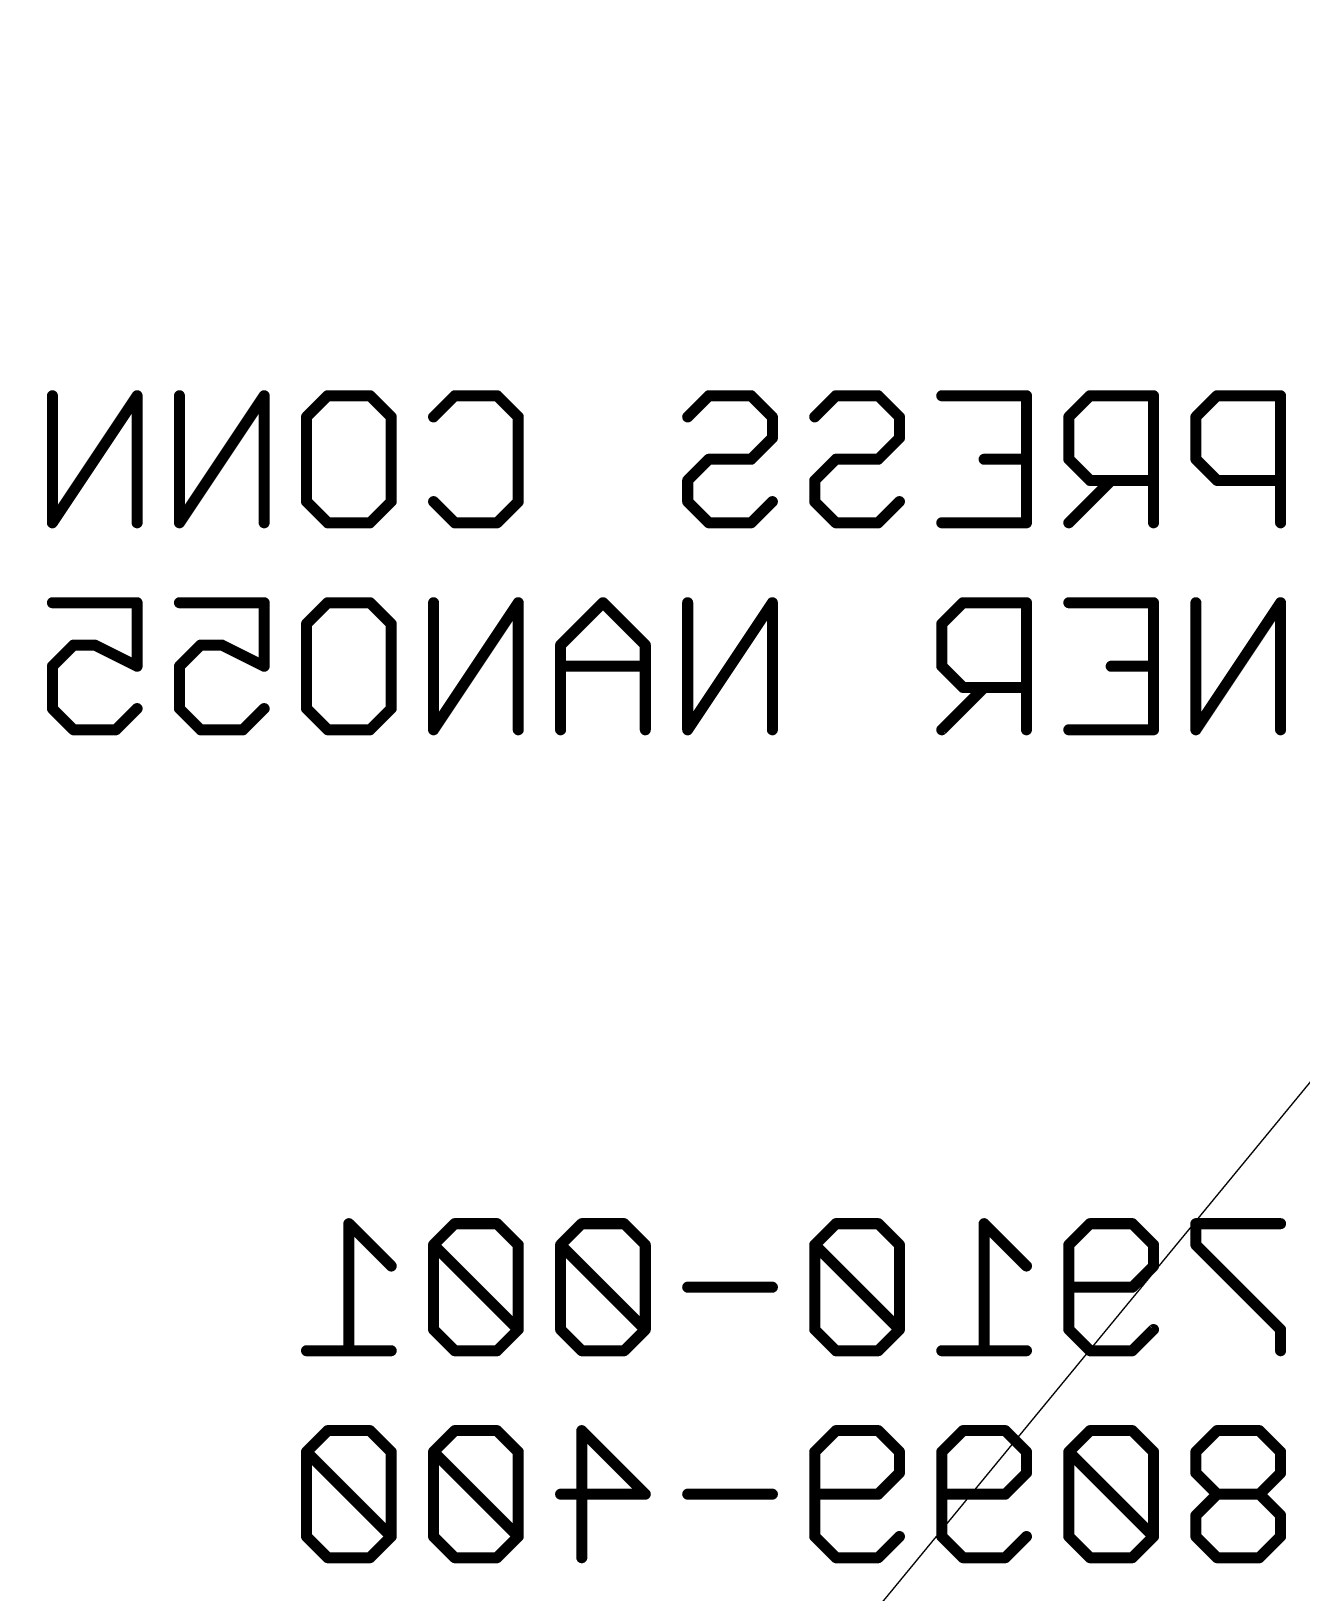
# Model space of a CAD drawing. Extents: x 0 to 90.2, y 0 to 95.9.
# Drawn here: x 45.83 to 57.52, y 54.34 to 68.71 of the extents above; entities that cross this region are included whole.
import ezdxf

# ---------------------------------------------------------------- set-up
doc = ezdxf.new("R2010")
doc.units = 0
doc.layers.add('19', color=53, linetype='CONTINUOUS')
doc.layers.add('22', color=253, linetype='CONTINUOUS')

msp = doc.modelspace()

# ---------------------------------------------------------------- linework, layer by layer
at = {"layer": '19'}
msp.add_line((27.305, 22.225), (77.47, 83.185), dxfattribs=at)
at = {"layer": '22', "const_width": 0.1016}
for points in [[(46.8008, 65.3552), (46.0212, 64.1858)], [(46.0212, 64.1858), (46.0212, 65.3552)], [(46.8008, 64.1858), (46.8008, 65.3552)], [(47.9702, 65.3552), (47.1906, 64.1858)], [(47.1906, 64.1858), (47.1906, 65.3552)], [(47.9702, 64.1858), (47.9702, 65.3552)], [(48.36, 65.1603), (48.5549, 65.3552)], [(48.5549, 65.3552), (48.9447, 65.3552)], [(48.9447, 65.3552), (49.1396, 65.1603)], [(49.5294, 65.1603), (49.7243, 65.3552)], [(49.7243, 65.3552), (50.1141, 65.3552)], [(50.1141, 65.3552), (50.309, 65.1603)], [(51.8682, 65.1603), (52.0631, 65.3552)], [(52.0631, 65.3552), (52.4529, 65.3552)], [(52.4529, 65.3552), (52.6478, 65.1603)], [(53.0376, 65.1603), (53.2325, 65.3552)], [(53.2325, 65.3552), (53.6223, 65.3552)], [(53.6223, 65.3552), (53.8172, 65.1603)], [(54.207, 65.3552), (54.9866, 65.3552)], [(54.9866, 65.3552), (54.9866, 64.1858)], [(55.5713, 65.3552), (55.3764, 65.1603)], [(56.156, 65.3552), (55.5713, 65.3552)], [(56.156, 64.1858), (56.156, 65.3552)], [(56.7407, 65.3552), (56.5458, 65.1603)], [(57.3254, 65.3552), (56.7407, 65.3552)], [(57.3254, 64.1858), (57.3254, 65.3552)], [(48.36, 64.3807), (48.36, 65.1603)], [(49.1396, 65.1603), (49.1396, 64.3807)], [(50.309, 65.1603), (50.309, 64.3807)], [(52.6478, 65.1603), (52.6478, 64.9654)], [(53.8172, 65.1603), (53.8172, 64.9654)], [(55.3764, 65.1603), (55.3764, 64.7705)], [(56.5458, 65.1603), (56.5458, 64.7705)], [(52.6478, 64.9654), (52.4529, 64.7705)], [(53.8172, 64.9654), (53.6223, 64.7705)], [(52.0631, 64.7705), (51.8682, 64.5756)], [(52.4529, 64.7705), (52.0631, 64.7705)], [(53.2325, 64.7705), (53.0376, 64.5756)], [(53.6223, 64.7705), (53.2325, 64.7705)], [(54.9866, 64.7705), (54.5968, 64.7705)], [(55.3764, 64.7705), (55.5713, 64.5756)], [(56.5458, 64.7705), (56.7407, 64.5756)], [(51.8682, 64.5756), (51.8682, 64.3807)], [(53.0376, 64.5756), (53.0376, 64.3807)], [(55.7662, 64.5756), (55.3764, 64.1858)], [(55.5713, 64.5756), (56.156, 64.5756)], [(56.7407, 64.5756), (57.3254, 64.5756)], [(48.5549, 64.1858), (48.36, 64.3807)], [(49.1396, 64.3807), (48.9447, 64.1858)], [(49.7243, 64.1858), (49.5294, 64.3807)], [(50.309, 64.3807), (50.1141, 64.1858)], [(51.8682, 64.3807), (52.0631, 64.1858)], [(52.4529, 64.1858), (52.6478, 64.3807)], [(53.0376, 64.3807), (53.2325, 64.1858)], [(53.6223, 64.1858), (53.8172, 64.3807)], [(48.9447, 64.1858), (48.5549, 64.1858)], [(50.1141, 64.1858), (49.7243, 64.1858)], [(52.0631, 64.1858), (52.4529, 64.1858)], [(53.2325, 64.1858), (53.6223, 64.1858)], [(54.9866, 64.1858), (54.207, 64.1858)], [(46.0212, 63.4502), (46.8008, 63.4502)], [(46.8008, 63.4502), (46.8008, 62.8655)], [(47.1906, 63.4502), (47.9702, 63.4502)], [(47.9702, 63.4502), (47.9702, 62.8655)], [(48.36, 63.2553), (48.5549, 63.4502)], [(48.5549, 63.4502), (48.9447, 63.4502)], [(48.9447, 63.4502), (49.1396, 63.2553)], [(50.309, 63.4502), (49.5294, 62.2808)], [(49.5294, 62.2808), (49.5294, 63.4502)], [(50.309, 62.2808), (50.309, 63.4502)], [(51.0886, 63.4502), (50.6988, 63.0604)], [(51.4784, 63.0604), (51.0886, 63.4502)], [(52.6478, 63.4502), (51.8682, 62.2808)], [(51.8682, 62.2808), (51.8682, 63.4502)], [(52.6478, 62.2808), (52.6478, 63.4502)], [(54.4019, 63.4502), (54.207, 63.2553)], [(54.9866, 63.4502), (54.4019, 63.4502)], [(54.9866, 62.2808), (54.9866, 63.4502)], [(55.3764, 63.4502), (56.156, 63.4502)], [(56.156, 63.4502), (56.156, 62.2808)], [(57.3254, 63.4502), (56.5458, 62.2808)], [(56.5458, 62.2808), (56.5458, 63.4502)], [(57.3254, 62.2808), (57.3254, 63.4502)], [(48.36, 62.4757), (48.36, 63.2553)], [(49.1396, 63.2553), (49.1396, 62.4757)], [(54.207, 63.2553), (54.207, 62.8655)], [(46.2161, 63.0604), (46.0212, 62.8655)], [(46.411, 63.0604), (46.2161, 63.0604)], [(46.8008, 62.8655), (46.411, 63.0604)], [(47.3855, 63.0604), (47.1906, 62.8655)], [(47.5804, 63.0604), (47.3855, 63.0604)], [(47.9702, 62.8655), (47.5804, 63.0604)], [(50.6988, 63.0604), (50.6988, 62.2808)], [(51.4784, 62.2808), (51.4784, 63.0604)], [(46.0212, 62.8655), (46.0212, 62.4757)], [(47.1906, 62.8655), (47.1906, 62.4757)], [(51.4784, 62.8655), (50.6988, 62.8655)], [(54.207, 62.8655), (54.4019, 62.6706)], [(56.156, 62.8655), (55.7662, 62.8655)], [(54.5968, 62.6706), (54.207, 62.2808)], [(54.4019, 62.6706), (54.9866, 62.6706)], [(46.0212, 62.4757), (46.2161, 62.2808)], [(46.6059, 62.2808), (46.8008, 62.4757)], [(47.1906, 62.4757), (47.3855, 62.2808)], [(47.7753, 62.2808), (47.9702, 62.4757)], [(48.5549, 62.2808), (48.36, 62.4757)], [(49.1396, 62.4757), (48.9447, 62.2808)], [(46.2161, 62.2808), (46.6059, 62.2808)], [(47.3855, 62.2808), (47.7753, 62.2808)], [(48.9447, 62.2808), (48.5549, 62.2808)], [(56.156, 62.2808), (55.3764, 62.2808)], [(49.1396, 57.3454), (48.7498, 57.7352)], [(48.7498, 57.7352), (48.7498, 56.5658)], [(49.7243, 57.7352), (49.5294, 57.5403)], [(50.1141, 57.7352), (49.7243, 57.7352)], [(50.309, 57.5403), (50.1141, 57.7352)], [(50.8937, 57.7352), (50.6988, 57.5403)], [(51.2835, 57.7352), (50.8937, 57.7352)], [(51.4784, 57.5403), (51.2835, 57.7352)], [(53.2325, 57.7352), (53.0376, 57.5403)], [(53.6223, 57.7352), (53.2325, 57.7352)], [(53.8172, 57.5403), (53.6223, 57.7352)], [(54.9866, 57.3454), (54.5968, 57.7352)], [(54.5968, 57.7352), (54.5968, 56.5658)], [(55.3764, 57.5403), (55.5713, 57.7352)], [(55.5713, 57.7352), (55.9611, 57.7352)], [(55.9611, 57.7352), (56.156, 57.5403)], [(57.3254, 57.7352), (56.5458, 57.7352)], [(56.5458, 57.7352), (56.5458, 57.5403)], [(49.5294, 57.5403), (49.5294, 56.7607)], [(50.309, 56.7607), (49.5294, 57.5403)], [(50.309, 56.7607), (50.309, 57.5403)], [(50.6988, 57.5403), (50.6988, 56.7607)], [(51.4784, 56.7607), (50.6988, 57.5403)], [(51.4784, 56.7607), (51.4784, 57.5403)], [(53.0376, 57.5403), (53.0376, 56.7607)], [(53.8172, 56.7607), (53.0376, 57.5403)], [(53.8172, 56.7607), (53.8172, 57.5403)], [(55.3764, 56.7607), (55.3764, 57.5403)], [(56.156, 57.5403), (56.156, 57.3454)], [(56.5458, 57.5403), (57.3254, 56.7607)], [(56.156, 57.3454), (55.9611, 57.1505)], [(52.6478, 57.1505), (51.8682, 57.1505)], [(55.9611, 57.1505), (55.3764, 57.1505)], [(49.5294, 56.7607), (49.7243, 56.5658)], [(50.1141, 56.5658), (50.309, 56.7607)], [(50.6988, 56.7607), (50.8937, 56.5658)], [(51.2835, 56.5658), (51.4784, 56.7607)], [(53.0376, 56.7607), (53.2325, 56.5658)], [(53.6223, 56.5658), (53.8172, 56.7607)], [(55.5713, 56.5658), (55.3764, 56.7607)], [(56.156, 56.7607), (55.9611, 56.5658)], [(57.3254, 56.7607), (57.3254, 56.5658)], [(49.1396, 56.5658), (48.36, 56.5658)], [(49.7243, 56.5658), (50.1141, 56.5658)], [(50.8937, 56.5658), (51.2835, 56.5658)], [(53.2325, 56.5658), (53.6223, 56.5658)], [(54.9866, 56.5658), (54.207, 56.5658)], [(55.9611, 56.5658), (55.5713, 56.5658)], [(48.5549, 55.8302), (48.36, 55.6353)], [(48.9447, 55.8302), (48.5549, 55.8302)], [(49.1396, 55.6353), (48.9447, 55.8302)], [(49.7243, 55.8302), (49.5294, 55.6353)], [(50.1141, 55.8302), (49.7243, 55.8302)], [(50.309, 55.6353), (50.1141, 55.8302)], [(50.8937, 54.6608), (50.8937, 55.8302)], [(50.8937, 55.8302), (51.4784, 55.2455)], [(53.0376, 55.6353), (53.2325, 55.8302)], [(53.2325, 55.8302), (53.6223, 55.8302)], [(53.6223, 55.8302), (53.8172, 55.6353)], [(54.207, 55.6353), (54.4019, 55.8302)], [(54.4019, 55.8302), (54.7917, 55.8302)], [(54.7917, 55.8302), (54.9866, 55.6353)], [(55.5713, 55.8302), (55.3764, 55.6353)], [(55.9611, 55.8302), (55.5713, 55.8302)], [(56.156, 55.6353), (55.9611, 55.8302)], [(56.7407, 55.8302), (56.5458, 55.6353)], [(57.1305, 55.8302), (56.7407, 55.8302)], [(57.3254, 55.6353), (57.1305, 55.8302)], [(48.36, 55.6353), (48.36, 54.8557)], [(49.1396, 54.8557), (48.36, 55.6353)], [(49.1396, 54.8557), (49.1396, 55.6353)], [(49.5294, 55.6353), (49.5294, 54.8557)], [(50.309, 54.8557), (49.5294, 55.6353)], [(50.309, 54.8557), (50.309, 55.6353)], [(53.0376, 54.8557), (53.0376, 55.6353)], [(53.8172, 55.6353), (53.8172, 55.4404)], [(54.207, 54.8557), (54.207, 55.6353)], [(54.9866, 55.6353), (54.9866, 55.4404)], [(55.3764, 55.6353), (55.3764, 54.8557)], [(56.156, 54.8557), (55.3764, 55.6353)], [(56.156, 54.8557), (56.156, 55.6353)], [(56.5458, 55.6353), (56.5458, 55.4404)], [(57.3254, 55.4404), (57.3254, 55.6353)], [(53.8172, 55.4404), (53.6223, 55.2455)], [(54.9866, 55.4404), (54.7917, 55.2455)], [(56.5458, 55.4404), (56.7407, 55.2455)], [(57.1305, 55.2455), (57.3254, 55.4404)], [(51.4784, 55.2455), (50.6988, 55.2455)], [(52.6478, 55.2455), (51.8682, 55.2455)], [(53.6223, 55.2455), (53.0376, 55.2455)], [(54.7917, 55.2455), (54.207, 55.2455)], [(56.7407, 55.2455), (56.5458, 55.0506)], [(57.1305, 55.2455), (56.7407, 55.2455)], [(57.3254, 55.0506), (57.1305, 55.2455)], [(56.5458, 55.0506), (56.5458, 54.8557)], [(57.3254, 54.8557), (57.3254, 55.0506)], [(48.36, 54.8557), (48.5549, 54.6608)], [(48.9447, 54.6608), (49.1396, 54.8557)], [(49.5294, 54.8557), (49.7243, 54.6608)], [(50.1141, 54.6608), (50.309, 54.8557)], [(53.2325, 54.6608), (53.0376, 54.8557)], [(53.8172, 54.8557), (53.6223, 54.6608)], [(54.4019, 54.6608), (54.207, 54.8557)], [(54.9866, 54.8557), (54.7917, 54.6608)], [(55.3764, 54.8557), (55.5713, 54.6608)], [(55.9611, 54.6608), (56.156, 54.8557)], [(56.5458, 54.8557), (56.7407, 54.6608)], [(57.1305, 54.6608), (57.3254, 54.8557)], [(48.5549, 54.6608), (48.9447, 54.6608)], [(49.7243, 54.6608), (50.1141, 54.6608)], [(53.6223, 54.6608), (53.2325, 54.6608)], [(54.7917, 54.6608), (54.4019, 54.6608)], [(55.5713, 54.6608), (55.9611, 54.6608)], [(56.7407, 54.6608), (57.1305, 54.6608)]]:
    msp.add_lwpolyline(points, dxfattribs=at)
at = {"layer": '22', "const_width": 0.0508}
for points in [[(46.0466, 65.3552, 1), (45.9958, 65.3552)], [(46.8262, 65.3552, 1), (46.7754, 65.3552)], [(46.822, 65.3411, 1), (46.7797, 65.3693)], [(47.216, 65.3552, 1), (47.1652, 65.3552)], [(47.9956, 65.3552, 1), (47.9448, 65.3552)], [(47.9914, 65.3411, 1), (47.9491, 65.3693)], [(48.5549, 65.3806, 1), (48.5549, 65.3298)], [(48.5729, 65.3372, 1), (48.537, 65.3732)], [(48.9627, 65.3732, 1), (48.9268, 65.3372)], [(48.9447, 65.3298, 1), (48.9447, 65.3806)], [(49.7243, 65.3806, 1), (49.7243, 65.3298)], [(49.7423, 65.3372, 1), (49.7064, 65.3732)], [(50.1321, 65.3732, 1), (50.0962, 65.3372)], [(50.1141, 65.3298, 1), (50.1141, 65.3806)], [(52.0631, 65.3806, 1), (52.0631, 65.3298)], [(52.0811, 65.3372, 1), (52.0452, 65.3732)], [(52.4709, 65.3732, 1), (52.435, 65.3372)], [(52.4529, 65.3298, 1), (52.4529, 65.3806)], [(53.2325, 65.3806, 1), (53.2325, 65.3298)], [(53.2505, 65.3372, 1), (53.2146, 65.3732)], [(53.6403, 65.3732, 1), (53.6044, 65.3372)], [(53.6223, 65.3298, 1), (53.6223, 65.3806)], [(54.207, 65.3806, 1), (54.207, 65.3298)], [(55.012, 65.3552, 1), (54.9612, 65.3552)], [(54.9866, 65.3298, 1), (54.9866, 65.3806)], [(55.5713, 65.3806, 1), (55.5713, 65.3298)], [(55.5893, 65.3372, 1), (55.5534, 65.3732)], [(56.1814, 65.3552, 1), (56.1306, 65.3552)], [(56.156, 65.3298, 1), (56.156, 65.3806)], [(56.7407, 65.3806, 1), (56.7407, 65.3298)], [(56.7587, 65.3372, 1), (56.7228, 65.3732)], [(57.3508, 65.3552, 1), (57.3, 65.3552)], [(57.3254, 65.3298, 1), (57.3254, 65.3806)], [(48.3854, 65.1603, 1), (48.3346, 65.1603)], [(48.3421, 65.1783, 1), (48.378, 65.1423)], [(49.165, 65.1603, 1), (49.1142, 65.1603)], [(49.1217, 65.1423, 1), (49.1576, 65.1783)], [(49.5115, 65.1783, 1), (49.5474, 65.1423)], [(50.3344, 65.1603, 1), (50.2836, 65.1603)], [(50.2911, 65.1423, 1), (50.327, 65.1783)], [(51.8503, 65.1783, 1), (51.8862, 65.1423)], [(52.6732, 65.1603, 1), (52.6224, 65.1603)], [(52.6299, 65.1423, 1), (52.6658, 65.1783)], [(53.0197, 65.1783, 1), (53.0556, 65.1423)], [(53.8426, 65.1603, 1), (53.7918, 65.1603)], [(53.7993, 65.1423, 1), (53.8352, 65.1783)], [(55.4018, 65.1603, 1), (55.351, 65.1603)], [(55.3585, 65.1783, 1), (55.3944, 65.1423)], [(56.5712, 65.1603, 1), (56.5204, 65.1603)], [(56.5279, 65.1783, 1), (56.5638, 65.1423)], [(52.6224, 64.9654, 1), (52.6732, 64.9654)], [(52.6658, 64.9474, 1), (52.6299, 64.9834)], [(53.7918, 64.9654, 1), (53.8426, 64.9654)], [(53.8352, 64.9474, 1), (53.7993, 64.9834)], [(52.0631, 64.7959, 1), (52.0631, 64.7451)], [(52.0811, 64.7525, 1), (52.0452, 64.7885)], [(52.4529, 64.7451, 1), (52.4529, 64.7959)], [(53.2325, 64.7959, 1), (53.2325, 64.7451)], [(53.2505, 64.7525, 1), (53.2146, 64.7885)], [(53.6223, 64.7451, 1), (53.6223, 64.7959)], [(54.5968, 64.7959, 1), (54.5968, 64.7451)], [(54.9866, 64.7451, 1), (54.9866, 64.7959)], [(55.3944, 64.7885, 1), (55.3585, 64.7525)], [(56.5638, 64.7885, 1), (56.5279, 64.7525)], [(52.435, 64.7885, 1), (52.4709, 64.7525)], [(53.6044, 64.7885, 1), (53.6403, 64.7525)], [(55.351, 64.7705, 1), (55.4018, 64.7705)], [(56.5204, 64.7705, 1), (56.5712, 64.7705)], [(51.8936, 64.5756, 1), (51.8428, 64.5756)], [(51.8503, 64.5936, 1), (51.8862, 64.5576)], [(53.063, 64.5756, 1), (53.0122, 64.5756)], [(53.0197, 64.5936, 1), (53.0556, 64.5576)], [(55.5713, 64.601, 1), (55.5713, 64.5502)], [(55.5534, 64.5576, 1), (55.5893, 64.5936)], [(55.7842, 64.5576, 1), (55.7483, 64.5936)], [(56.156, 64.5502, 1), (56.156, 64.601)], [(56.7407, 64.601, 1), (56.7407, 64.5502)], [(56.7228, 64.5576, 1), (56.7587, 64.5936)], [(57.3254, 64.5502, 1), (57.3254, 64.601)], [(48.378, 64.3987, 1), (48.3421, 64.3627)], [(48.3346, 64.3807, 1), (48.3854, 64.3807)], [(49.1142, 64.3807, 1), (49.165, 64.3807)], [(49.1576, 64.3627, 1), (49.1217, 64.3987)], [(49.5474, 64.3987, 1), (49.5115, 64.3627)], [(50.2836, 64.3807, 1), (50.3344, 64.3807)], [(50.327, 64.3627, 1), (50.2911, 64.3987)], [(51.8862, 64.3987, 1), (51.8503, 64.3627)], [(51.8428, 64.3807, 1), (51.8936, 64.3807)], [(52.6658, 64.3627, 1), (52.6299, 64.3987)], [(53.0556, 64.3987, 1), (53.0197, 64.3627)], [(53.0122, 64.3807, 1), (53.063, 64.3807)], [(53.8352, 64.3627, 1), (53.7993, 64.3987)], [(46.0001, 64.1999, 1), (46.0424, 64.1717)], [(45.9958, 64.1858, 1), (46.0466, 64.1858)], [(46.7754, 64.1858, 1), (46.8262, 64.1858)], [(47.1695, 64.1999, 1), (47.2118, 64.1717)], [(47.1652, 64.1858, 1), (47.216, 64.1858)], [(47.9448, 64.1858, 1), (47.9956, 64.1858)], [(48.5549, 64.2112, 1), (48.5549, 64.1604)], [(48.537, 64.1678, 1), (48.5729, 64.2038)], [(48.9268, 64.2038, 1), (48.9627, 64.1678)], [(48.9447, 64.1604, 1), (48.9447, 64.2112)], [(49.7243, 64.2112, 1), (49.7243, 64.1604)], [(49.7064, 64.1678, 1), (49.7423, 64.2038)], [(50.0962, 64.2038, 1), (50.1321, 64.1678)], [(50.1141, 64.1604, 1), (50.1141, 64.2112)], [(52.0631, 64.2112, 1), (52.0631, 64.1604)], [(52.0452, 64.1678, 1), (52.0811, 64.2038)], [(52.435, 64.2038, 1), (52.4709, 64.1678)], [(52.4529, 64.1604, 1), (52.4529, 64.2112)], [(53.2325, 64.2112, 1), (53.2325, 64.1604)], [(53.2146, 64.1678, 1), (53.2505, 64.2038)], [(53.6044, 64.2038, 1), (53.6403, 64.1678)], [(53.6223, 64.1604, 1), (53.6223, 64.2112)], [(54.207, 64.2112, 1), (54.207, 64.1604)], [(54.9612, 64.1858, 1), (55.012, 64.1858)], [(54.9866, 64.1604, 1), (54.9866, 64.2112)], [(55.3585, 64.2038, 1), (55.3944, 64.1678)], [(56.1306, 64.1858, 1), (56.1814, 64.1858)], [(57.3, 64.1858, 1), (57.3508, 64.1858)], [(46.0212, 63.4756, 1), (46.0212, 63.4248)], [(46.8262, 63.4502, 1), (46.7754, 63.4502)], [(46.8008, 63.4248, 1), (46.8008, 63.4756)], [(47.1906, 63.4756, 1), (47.1906, 63.4248)], [(47.9956, 63.4502, 1), (47.9448, 63.4502)], [(47.9702, 63.4248, 1), (47.9702, 63.4756)], [(48.5549, 63.4756, 1), (48.5549, 63.4248)], [(48.5729, 63.4322, 1), (48.537, 63.4682)], [(48.9627, 63.4682, 1), (48.9268, 63.4322)], [(48.9447, 63.4248, 1), (48.9447, 63.4756)], [(49.5548, 63.4502, 1), (49.504, 63.4502)], [(50.3344, 63.4502, 1), (50.2836, 63.4502)], [(50.3302, 63.4361, 1), (50.2879, 63.4643)], [(51.1066, 63.4682, 1), (51.0707, 63.4322)], [(51.1066, 63.4322, 1), (51.0707, 63.4682)], [(51.8936, 63.4502, 1), (51.8428, 63.4502)], [(52.6732, 63.4502, 1), (52.6224, 63.4502)], [(52.669, 63.4361, 1), (52.6267, 63.4643)], [(54.4019, 63.4756, 1), (54.4019, 63.4248)], [(54.4199, 63.4322, 1), (54.384, 63.4682)], [(55.012, 63.4502, 1), (54.9612, 63.4502)], [(54.9866, 63.4248, 1), (54.9866, 63.4756)], [(55.3764, 63.4756, 1), (55.3764, 63.4248)], [(56.1814, 63.4502, 1), (56.1306, 63.4502)], [(56.156, 63.4248, 1), (56.156, 63.4756)], [(56.5712, 63.4502, 1), (56.5204, 63.4502)], [(57.3508, 63.4502, 1), (57.3, 63.4502)], [(57.3465, 63.4361, 1), (57.3043, 63.4643)], [(48.3854, 63.2553, 1), (48.3346, 63.2553)], [(48.3421, 63.2733, 1), (48.378, 63.2373)], [(49.165, 63.2553, 1), (49.1142, 63.2553)], [(49.1217, 63.2373, 1), (49.1576, 63.2733)], [(54.2324, 63.2553, 1), (54.1816, 63.2553)], [(54.1891, 63.2733, 1), (54.225, 63.2373)], [(46.2161, 63.0858, 1), (46.2161, 63.035)], [(46.2341, 63.0424, 1), (46.1982, 63.0784)], [(46.4224, 63.0831, 1), (46.3997, 63.0377)], [(46.411, 63.035, 1), (46.411, 63.0858)], [(47.3855, 63.0858, 1), (47.3855, 63.035)], [(47.4035, 63.0424, 1), (47.3676, 63.0784)], [(47.5918, 63.0831, 1), (47.5691, 63.0377)], [(47.5804, 63.035, 1), (47.5804, 63.0858)], [(50.7242, 63.0604, 1), (50.6734, 63.0604)], [(50.6809, 63.0784, 1), (50.7168, 63.0424)], [(51.5038, 63.0604, 1), (51.453, 63.0604)], [(51.4605, 63.0424, 1), (51.4964, 63.0784)], [(46.0466, 62.8655, 1), (45.9958, 62.8655)], [(46.0033, 62.8835, 1), (46.0392, 62.8475)], [(46.7754, 62.8655, 1), (46.8262, 62.8655)], [(46.7895, 62.8428, 1), (46.8122, 62.8882)], [(47.216, 62.8655, 1), (47.1652, 62.8655)], [(47.1727, 62.8835, 1), (47.2086, 62.8475)], [(47.9448, 62.8655, 1), (47.9956, 62.8655)], [(47.9589, 62.8428, 1), (47.9816, 62.8882)], [(50.6988, 62.8909, 1), (50.6988, 62.8401)], [(51.4784, 62.8401, 1), (51.4784, 62.8909)], [(54.225, 62.8835, 1), (54.1891, 62.8475)], [(54.1816, 62.8655, 1), (54.2324, 62.8655)], [(55.7662, 62.8909, 1), (55.7662, 62.8401)], [(56.156, 62.8401, 1), (56.156, 62.8909)], [(54.4019, 62.696, 1), (54.4019, 62.6452)], [(54.384, 62.6526, 1), (54.4199, 62.6886)], [(54.6148, 62.6526, 1), (54.5789, 62.6886)], [(54.9866, 62.6452, 1), (54.9866, 62.696)], [(46.0392, 62.4937, 1), (46.0033, 62.4577)], [(46.8188, 62.4577, 1), (46.7829, 62.4937)], [(47.2086, 62.4937, 1), (47.1727, 62.4577)], [(47.9882, 62.4577, 1), (47.9523, 62.4937)], [(48.378, 62.4937, 1), (48.3421, 62.4577)], [(49.1576, 62.4577, 1), (49.1217, 62.4937)], [(45.9958, 62.4757, 1), (46.0466, 62.4757)], [(47.1652, 62.4757, 1), (47.216, 62.4757)], [(48.3346, 62.4757, 1), (48.3854, 62.4757)], [(49.1142, 62.4757, 1), (49.165, 62.4757)], [(46.2161, 62.3062, 1), (46.2161, 62.2554)], [(46.1982, 62.2628, 1), (46.2341, 62.2988)], [(46.588, 62.2988, 1), (46.6239, 62.2628)], [(46.6059, 62.2554, 1), (46.6059, 62.3062)], [(47.3855, 62.3062, 1), (47.3855, 62.2554)], [(47.3676, 62.2628, 1), (47.4035, 62.2988)], [(47.7574, 62.2988, 1), (47.7933, 62.2628)], [(47.7753, 62.2554, 1), (47.7753, 62.3062)], [(48.5549, 62.3062, 1), (48.5549, 62.2554)], [(48.537, 62.2628, 1), (48.5729, 62.2988)], [(48.9268, 62.2988, 1), (48.9627, 62.2628)], [(48.9447, 62.2554, 1), (48.9447, 62.3062)], [(49.5083, 62.2949, 1), (49.5506, 62.2667)], [(49.504, 62.2808, 1), (49.5548, 62.2808)], [(50.2836, 62.2808, 1), (50.3344, 62.2808)], [(50.6734, 62.2808, 1), (50.7242, 62.2808)], [(51.453, 62.2808, 1), (51.5038, 62.2808)], [(51.8471, 62.2949, 1), (51.8894, 62.2667)], [(51.8428, 62.2808, 1), (51.8936, 62.2808)], [(52.6224, 62.2808, 1), (52.6732, 62.2808)], [(54.1891, 62.2988, 1), (54.225, 62.2628)], [(54.9612, 62.2808, 1), (55.012, 62.2808)], [(55.3764, 62.3062, 1), (55.3764, 62.2554)], [(56.1306, 62.2808, 1), (56.1814, 62.2808)], [(56.156, 62.2554, 1), (56.156, 62.3062)], [(56.5247, 62.2949, 1), (56.5669, 62.2667)], [(56.5204, 62.2808, 1), (56.5712, 62.2808)], [(57.3, 62.2808, 1), (57.3508, 62.2808)], [(48.7678, 57.7532, 1), (48.7319, 57.7172)], [(48.7752, 57.7352, 1), (48.7244, 57.7352)], [(49.7243, 57.7606, 1), (49.7243, 57.7098)], [(49.7423, 57.7172, 1), (49.7064, 57.7532)], [(50.1321, 57.7532, 1), (50.0962, 57.7172)], [(50.1141, 57.7098, 1), (50.1141, 57.7606)], [(50.8937, 57.7606, 1), (50.8937, 57.7098)], [(50.9117, 57.7172, 1), (50.8758, 57.7532)], [(51.3015, 57.7532, 1), (51.2656, 57.7172)], [(51.2835, 57.7098, 1), (51.2835, 57.7606)], [(53.2325, 57.7606, 1), (53.2325, 57.7098)], [(53.2505, 57.7172, 1), (53.2146, 57.7532)], [(53.6403, 57.7532, 1), (53.6044, 57.7172)], [(53.6223, 57.7098, 1), (53.6223, 57.7606)], [(54.6148, 57.7532, 1), (54.5789, 57.7172)], [(54.6222, 57.7352, 1), (54.5714, 57.7352)], [(55.5713, 57.7606, 1), (55.5713, 57.7098)], [(55.5893, 57.7172, 1), (55.5534, 57.7532)], [(55.9791, 57.7532, 1), (55.9432, 57.7172)], [(55.9611, 57.7098, 1), (55.9611, 57.7606)], [(56.5458, 57.7606, 1), (56.5458, 57.7098)], [(56.5712, 57.7352, 1), (56.5204, 57.7352)], [(57.3254, 57.7098, 1), (57.3254, 57.7606)], [(49.5548, 57.5403, 1), (49.504, 57.5403)], [(49.5474, 57.5583, 1), (49.5115, 57.5223)], [(49.5115, 57.5583, 1), (49.5474, 57.5223)], [(50.3344, 57.5403, 1), (50.2836, 57.5403)], [(50.2911, 57.5223, 1), (50.327, 57.5583)], [(50.7242, 57.5403, 1), (50.6734, 57.5403)], [(50.7168, 57.5583, 1), (50.6809, 57.5223)], [(50.6809, 57.5583, 1), (50.7168, 57.5223)], [(51.5038, 57.5403, 1), (51.453, 57.5403)], [(51.4605, 57.5223, 1), (51.4964, 57.5583)], [(53.063, 57.5403, 1), (53.0122, 57.5403)], [(53.0556, 57.5583, 1), (53.0197, 57.5223)], [(53.0197, 57.5583, 1), (53.0556, 57.5223)], [(53.8426, 57.5403, 1), (53.7918, 57.5403)], [(53.7993, 57.5223, 1), (53.8352, 57.5583)], [(55.4018, 57.5403, 1), (55.351, 57.5403)], [(55.3585, 57.5583, 1), (55.3944, 57.5223)], [(56.1814, 57.5403, 1), (56.1306, 57.5403)], [(56.1381, 57.5223, 1), (56.174, 57.5583)], [(56.5638, 57.5583, 1), (56.5279, 57.5223)], [(56.5204, 57.5403, 1), (56.5712, 57.5403)], [(49.1217, 57.3274, 1), (49.1576, 57.3634)], [(54.9687, 57.3274, 1), (55.0046, 57.3634)], [(56.1306, 57.3454, 1), (56.1814, 57.3454)], [(56.174, 57.3274, 1), (56.1381, 57.3634)], [(51.8682, 57.1759, 1), (51.8682, 57.1251)], [(52.6478, 57.1251, 1), (52.6478, 57.1759)], [(55.3764, 57.1759, 1), (55.3764, 57.1251)], [(55.9611, 57.1251, 1), (55.9611, 57.1759)], [(55.9432, 57.1685, 1), (55.9791, 57.1325)], [(49.5474, 56.7787, 1), (49.5115, 56.7427)], [(49.504, 56.7607, 1), (49.5548, 56.7607)], [(50.2836, 56.7607, 1), (50.3344, 56.7607)], [(50.327, 56.7427, 1), (50.2911, 56.7787)], [(50.2911, 56.7427, 1), (50.327, 56.7787)], [(50.7168, 56.7787, 1), (50.6809, 56.7427)], [(50.6734, 56.7607, 1), (50.7242, 56.7607)], [(51.453, 56.7607, 1), (51.5038, 56.7607)], [(51.4964, 56.7427, 1), (51.4605, 56.7787)], [(51.4605, 56.7427, 1), (51.4964, 56.7787)], [(53.0556, 56.7787, 1), (53.0197, 56.7427)], [(53.0122, 56.7607, 1), (53.063, 56.7607)], [(53.7918, 56.7607, 1), (53.8426, 56.7607)], [(53.8352, 56.7427, 1), (53.7993, 56.7787)], [(53.7993, 56.7427, 1), (53.8352, 56.7787)], [(55.3944, 56.7787, 1), (55.3585, 56.7427)], [(55.351, 56.7607, 1), (55.4018, 56.7607)], [(56.174, 56.7427, 1), (56.1381, 56.7787)], [(57.3508, 56.7607, 1), (57.3, 56.7607)], [(57.3075, 56.7427, 1), (57.3434, 56.7787)], [(48.36, 56.5912, 1), (48.36, 56.5404)], [(48.7244, 56.5658, 1), (48.7752, 56.5658)], [(49.1396, 56.5404, 1), (49.1396, 56.5912)], [(49.7243, 56.5912, 1), (49.7243, 56.5404)], [(49.7064, 56.5478, 1), (49.7423, 56.5838)], [(50.0962, 56.5838, 1), (50.1321, 56.5478)], [(50.1141, 56.5404, 1), (50.1141, 56.5912)], [(50.8937, 56.5912, 1), (50.8937, 56.5404)], [(50.8758, 56.5478, 1), (50.9117, 56.5838)], [(51.2656, 56.5838, 1), (51.3015, 56.5478)], [(51.2835, 56.5404, 1), (51.2835, 56.5912)], [(53.2325, 56.5912, 1), (53.2325, 56.5404)], [(53.2146, 56.5478, 1), (53.2505, 56.5838)], [(53.6044, 56.5838, 1), (53.6403, 56.5478)], [(53.6223, 56.5404, 1), (53.6223, 56.5912)], [(54.207, 56.5912, 1), (54.207, 56.5404)], [(54.5714, 56.5658, 1), (54.6222, 56.5658)], [(54.9866, 56.5404, 1), (54.9866, 56.5912)], [(55.5713, 56.5912, 1), (55.5713, 56.5404)], [(55.5534, 56.5478, 1), (55.5893, 56.5838)], [(55.9432, 56.5838, 1), (55.9791, 56.5478)], [(55.9611, 56.5404, 1), (55.9611, 56.5912)], [(57.3, 56.5658, 1), (57.3508, 56.5658)], [(48.5549, 55.8556, 1), (48.5549, 55.8048)], [(48.5729, 55.8122, 1), (48.537, 55.8482)], [(48.9627, 55.8482, 1), (48.9268, 55.8122)], [(48.9447, 55.8048, 1), (48.9447, 55.8556)], [(49.7243, 55.8556, 1), (49.7243, 55.8048)], [(49.7423, 55.8122, 1), (49.7064, 55.8482)], [(50.1321, 55.8482, 1), (50.0962, 55.8122)], [(50.1141, 55.8048, 1), (50.1141, 55.8556)], [(50.9191, 55.8302, 1), (50.8683, 55.8302)], [(50.9117, 55.8482, 1), (50.8758, 55.8122)], [(53.2325, 55.8556, 1), (53.2325, 55.8048)], [(53.2505, 55.8122, 1), (53.2146, 55.8482)], [(53.6403, 55.8482, 1), (53.6044, 55.8122)], [(53.6223, 55.8048, 1), (53.6223, 55.8556)], [(54.4019, 55.8556, 1), (54.4019, 55.8048)], [(54.4199, 55.8122, 1), (54.384, 55.8482)], [(54.8097, 55.8482, 1), (54.7738, 55.8122)], [(54.7917, 55.8048, 1), (54.7917, 55.8556)], [(55.5713, 55.8556, 1), (55.5713, 55.8048)], [(55.5893, 55.8122, 1), (55.5534, 55.8482)], [(55.9791, 55.8482, 1), (55.9432, 55.8122)], [(55.9611, 55.8048, 1), (55.9611, 55.8556)], [(56.7407, 55.8556, 1), (56.7407, 55.8048)], [(56.7587, 55.8122, 1), (56.7228, 55.8482)], [(57.1485, 55.8482, 1), (57.1126, 55.8122)], [(57.1305, 55.8048, 1), (57.1305, 55.8556)], [(48.3854, 55.6353, 1), (48.3346, 55.6353)], [(48.378, 55.6533, 1), (48.3421, 55.6173)], [(48.3421, 55.6533, 1), (48.378, 55.6173)], [(49.165, 55.6353, 1), (49.1142, 55.6353)], [(49.1217, 55.6173, 1), (49.1576, 55.6533)], [(49.5548, 55.6353, 1), (49.504, 55.6353)], [(49.5474, 55.6533, 1), (49.5115, 55.6173)], [(49.5115, 55.6533, 1), (49.5474, 55.6173)], [(50.3344, 55.6353, 1), (50.2836, 55.6353)], [(50.2911, 55.6173, 1), (50.327, 55.6533)], [(53.063, 55.6353, 1), (53.0122, 55.6353)], [(53.0197, 55.6533, 1), (53.0556, 55.6173)], [(53.8426, 55.6353, 1), (53.7918, 55.6353)], [(53.7993, 55.6173, 1), (53.8352, 55.6533)], [(54.2324, 55.6353, 1), (54.1816, 55.6353)], [(54.1891, 55.6533, 1), (54.225, 55.6173)], [(55.012, 55.6353, 1), (54.9612, 55.6353)], [(54.9687, 55.6173, 1), (55.0046, 55.6533)], [(55.4018, 55.6353, 1), (55.351, 55.6353)], [(55.3944, 55.6533, 1), (55.3585, 55.6173)], [(55.3585, 55.6533, 1), (55.3944, 55.6173)], [(56.1814, 55.6353, 1), (56.1306, 55.6353)], [(56.1381, 55.6173, 1), (56.174, 55.6533)], [(56.5712, 55.6353, 1), (56.5204, 55.6353)], [(56.5279, 55.6533, 1), (56.5638, 55.6173)], [(57.3508, 55.6353, 1), (57.3, 55.6353)], [(57.3075, 55.6173, 1), (57.3434, 55.6533)], [(53.8352, 55.4224, 1), (53.7993, 55.4584)], [(55.0046, 55.4224, 1), (54.9687, 55.4584)], [(56.5638, 55.4584, 1), (56.5279, 55.4224)], [(57.3434, 55.4224, 1), (57.3075, 55.4584)], [(53.7918, 55.4404, 1), (53.8426, 55.4404)], [(54.9612, 55.4404, 1), (55.012, 55.4404)], [(56.5204, 55.4404, 1), (56.5712, 55.4404)], [(57.3, 55.4404, 1), (57.3508, 55.4404)], [(50.6988, 55.2709, 1), (50.6988, 55.2201)], [(51.4605, 55.2275, 1), (51.4964, 55.2635)], [(51.4784, 55.2201, 1), (51.4784, 55.2709)], [(51.8682, 55.2709, 1), (51.8682, 55.2201)], [(52.6478, 55.2201, 1), (52.6478, 55.2709)], [(53.0376, 55.2709, 1), (53.0376, 55.2201)], [(53.6044, 55.2635, 1), (53.6403, 55.2275)], [(53.6223, 55.2201, 1), (53.6223, 55.2709)], [(54.207, 55.2709, 1), (54.207, 55.2201)], [(54.7738, 55.2635, 1), (54.8097, 55.2275)], [(54.7917, 55.2201, 1), (54.7917, 55.2709)], [(56.7407, 55.2709, 1), (56.7407, 55.2201)], [(56.7587, 55.2275, 1), (56.7228, 55.2635)], [(56.7228, 55.2275, 1), (56.7587, 55.2635)], [(57.1485, 55.2635, 1), (57.1126, 55.2275)], [(57.1126, 55.2635, 1), (57.1485, 55.2275)], [(57.1305, 55.2201, 1), (57.1305, 55.2709)], [(56.5712, 55.0506, 1), (56.5204, 55.0506)], [(56.5279, 55.0686, 1), (56.5638, 55.0326)], [(57.3508, 55.0506, 1), (57.3, 55.0506)], [(57.3075, 55.0326, 1), (57.3434, 55.0686)], [(48.378, 54.8737, 1), (48.3421, 54.8377)], [(49.1576, 54.8377, 1), (49.1217, 54.8737)], [(49.5474, 54.8737, 1), (49.5115, 54.8377)], [(50.327, 54.8377, 1), (50.2911, 54.8737)], [(53.0556, 54.8737, 1), (53.0197, 54.8377)], [(53.8352, 54.8377, 1), (53.7993, 54.8737)], [(54.225, 54.8737, 1), (54.1891, 54.8377)], [(55.0046, 54.8377, 1), (54.9687, 54.8737)], [(55.3944, 54.8737, 1), (55.3585, 54.8377)], [(56.174, 54.8377, 1), (56.1381, 54.8737)], [(56.5638, 54.8737, 1), (56.5279, 54.8377)], [(57.3434, 54.8377, 1), (57.3075, 54.8737)], [(48.3346, 54.8557, 1), (48.3854, 54.8557)], [(49.1142, 54.8557, 1), (49.165, 54.8557)], [(49.1217, 54.8377, 1), (49.1576, 54.8737)], [(49.504, 54.8557, 1), (49.5548, 54.8557)], [(50.2836, 54.8557, 1), (50.3344, 54.8557)], [(50.2911, 54.8377, 1), (50.327, 54.8737)], [(53.0122, 54.8557, 1), (53.063, 54.8557)], [(54.1816, 54.8557, 1), (54.2324, 54.8557)], [(55.351, 54.8557, 1), (55.4018, 54.8557)], [(56.1306, 54.8557, 1), (56.1814, 54.8557)], [(56.1381, 54.8377, 1), (56.174, 54.8737)], [(56.5204, 54.8557, 1), (56.5712, 54.8557)], [(57.3, 54.8557, 1), (57.3508, 54.8557)], [(48.5549, 54.6862, 1), (48.5549, 54.6354)], [(48.537, 54.6428, 1), (48.5729, 54.6788)], [(48.9268, 54.6788, 1), (48.9627, 54.6428)], [(48.9447, 54.6354, 1), (48.9447, 54.6862)], [(49.7243, 54.6862, 1), (49.7243, 54.6354)], [(49.7064, 54.6428, 1), (49.7423, 54.6788)], [(50.0962, 54.6788, 1), (50.1321, 54.6428)], [(50.1141, 54.6354, 1), (50.1141, 54.6862)], [(50.8683, 54.6608, 1), (50.9191, 54.6608)], [(53.2325, 54.6862, 1), (53.2325, 54.6354)], [(53.2146, 54.6428, 1), (53.2505, 54.6788)], [(53.6044, 54.6788, 1), (53.6403, 54.6428)], [(53.6223, 54.6354, 1), (53.6223, 54.6862)], [(54.4019, 54.6862, 1), (54.4019, 54.6354)], [(54.384, 54.6428, 1), (54.4199, 54.6788)], [(54.7738, 54.6788, 1), (54.8097, 54.6428)], [(54.7917, 54.6354, 1), (54.7917, 54.6862)], [(55.5713, 54.6862, 1), (55.5713, 54.6354)], [(55.5534, 54.6428, 1), (55.5893, 54.6788)], [(55.9432, 54.6788, 1), (55.9791, 54.6428)], [(55.9611, 54.6354, 1), (55.9611, 54.6862)], [(56.7407, 54.6862, 1), (56.7407, 54.6354)], [(56.7228, 54.6428, 1), (56.7587, 54.6788)], [(57.1126, 54.6788, 1), (57.1485, 54.6428)], [(57.1305, 54.6354, 1), (57.1305, 54.6862)]]:
    msp.add_lwpolyline(points, format="xyb", dxfattribs=at)

doc.saveas('drawing.dxf')
